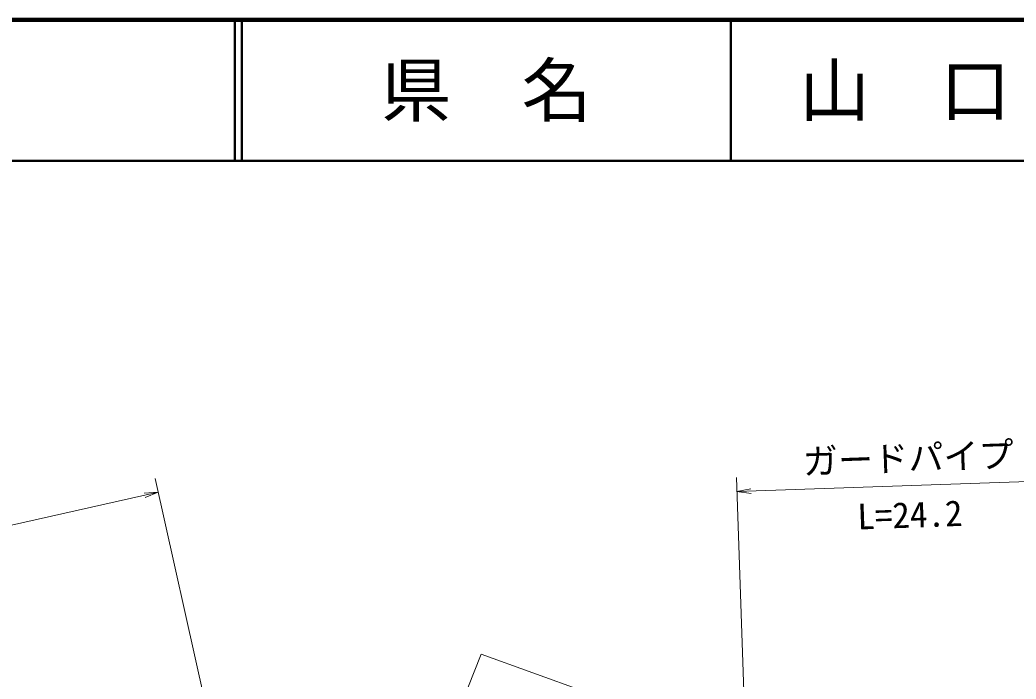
# Model space of a CAD drawing. Units: millimetres, scale not verified. Extents: x 40000 to 680000, y 20000 to 380000.
# Drawn here: x 282466 to 353275, y 333174 to 380000 of the extents above; entities that cross this region are included whole.
import ezdxf
from ezdxf.enums import TextEntityAlignment as Align

# ---------------------------------------------------------------- set-up
doc = ezdxf.new("R2010")
doc.units = ezdxf.units.MM
doc.header["$LTSCALE"] = 1000
for name, color, linetype, lineweight in [('M-BGD', 7, 'Continuous', 13), ('M-STR-HTXT', 7, 'Continuous', 13), ('M-TTL', 2, 'Continuous', 140), ('M-TTL-LINE', 7, 'Continuous', 50)]:
    doc.layers.add(name, color=color, linetype=linetype, lineweight=lineweight)
doc.layers.add('M-TTL-TXT', color=7, linetype='Continuous')
doc.styles.add('ＭＳ ゴシック', font='')
doc.styles.get('ＭＳ ゴシック').set_extended_font_data('MS Gothic')

# ---------------------------------------------------------------- blocks, each defined once
blk = doc.blocks.new('open_arrow')
at = {"color": 0, "linetype": 'Continuous', "lineweight": -2}
blk.add_lwpolyline([(7.5, 1.25), (0, 0), (7.5, -1.25)], dxfattribs=at)

msp = doc.modelspace()

# ---------------------------------------------------------------- linework, layer by layer
at = {"layer": 'M-BGD'}
msp.add_lwpolyline([(315262, 334934), (311563, 325603), (310641, 325978), (308227, 320054), (309259, 319633), (307072, 314265), (311000, 312665), (310598, 311677), (314411, 310123), (314966, 311484), (316572, 310830), (321746, 323531), (323023, 323011), (326262, 330961)], close=True, dxfattribs=at)
at = {"layer": 'M-STR-HTXT'}
for p, q in [((299924, 312301), (292084, 347421)), ((334487, 316566), (333399, 347487)), ((333434, 346488), (356830, 347293)), ((237722, 334262), (292302, 346445))]:
    msp.add_line(p, q, dxfattribs=at)
at = {"layer": 'M-TTL'}
msp.add_line((680000, 380000), (40000, 380000), dxfattribs=at)
at = {"layer": 'M-TTL-LINE'}
for p, q in [((297750, 380000), (297750, 370000)), ((298250, 380000), (298250, 370000)), ((333000, 380000), (333000, 370000)), ((40000, 370000), (680000, 370000))]:
    msp.add_line(p, q, dxfattribs=at)

# ---------------------------------------------------------------- block references
at = {"layer": 'M-STR-HTXT', "xscale": 133, "yscale": 133}
for p, rotation in [((292302, 346445), 192.6), ((333434, 346488), 2)]:
    msp.add_blockref('open_arrow', p, dxfattribs=dict(at, rotation=rotation))

# ---------------------------------------------------------------- texts
at = {"layer": 'M-STR-HTXT', "style": 'ＭＳ ゴシック'}
for s, p in [('ガードパイプ', (345664, 347419)), ('L=24.2', (345777, 343379))]:
    msp.add_text(s, height=1833, rotation=2.016, dxfattribs=at).set_placement(p, align=Align.BOTTOM_CENTER)
at = {"layer": 'M-TTL-TXT', "style": 'ＭＳ ゴシック'}
for s, p in [('県\u3000名', (315625, 375000)), ('山\u3000口\u3000県', (350375, 375000))]:
    msp.add_text(s, height=3666, dxfattribs=at).set_placement(p, align=Align.MIDDLE_CENTER)

doc.saveas('drawing.dxf')
